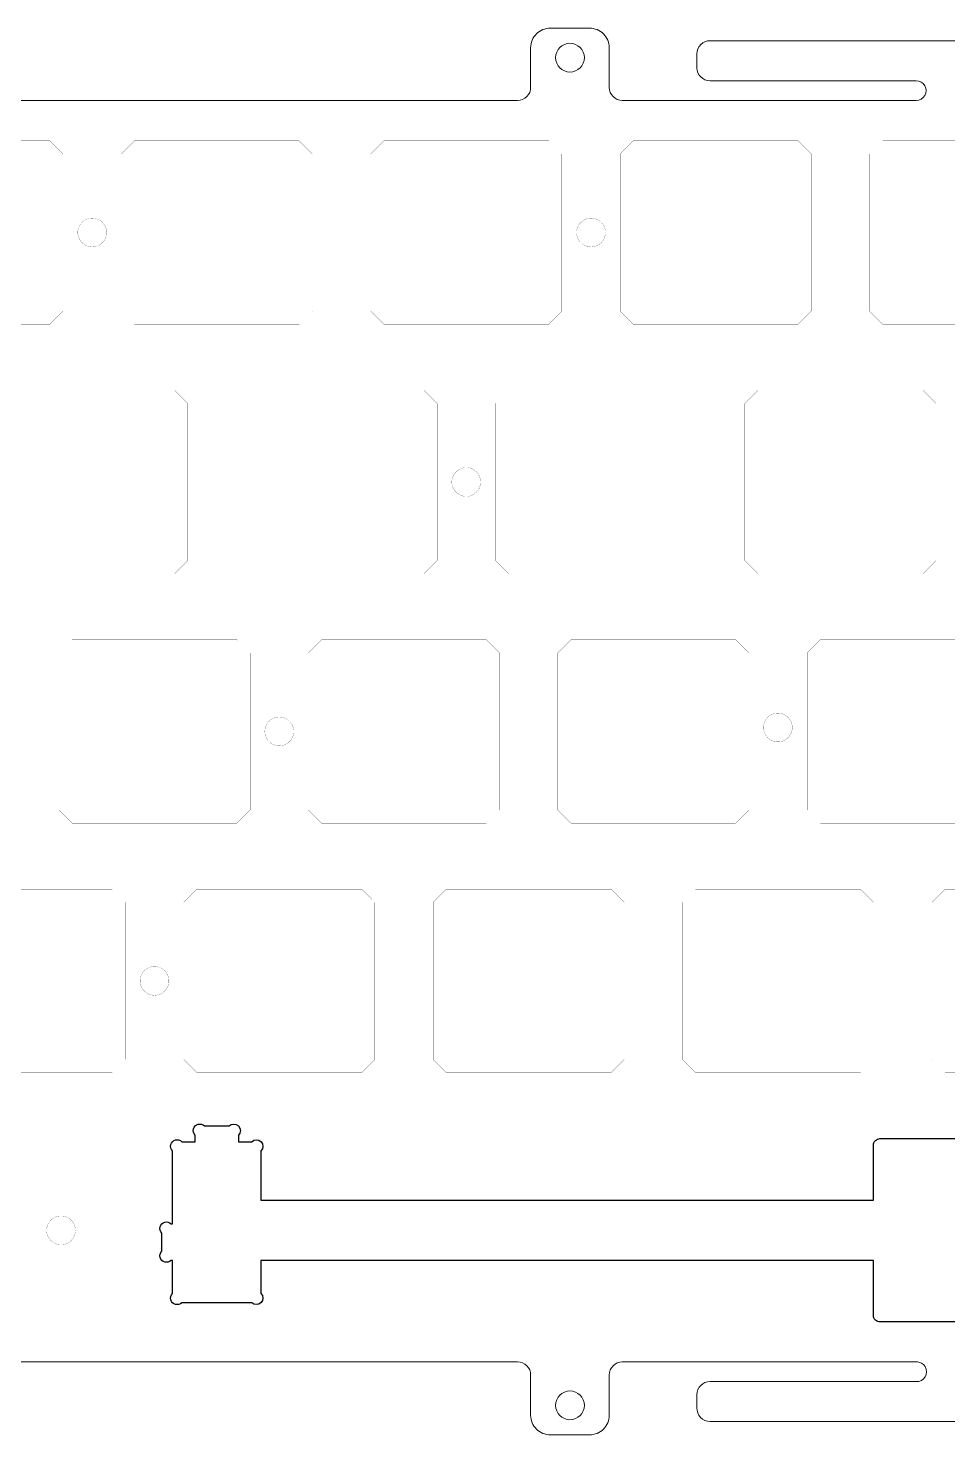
# Model space of a CAD drawing. Header units: millimetres. Extents: x 2638 to 2924, y 1524 to 1632.
# Drawn here: x 2709.6 to 2779.8, y 1524.5 to 1631.9 of the extents above; entities that cross this region are included whole.
import ezdxf

# ---------------------------------------------------------------- set-up
doc = ezdxf.new("R2010")
doc.units = ezdxf.units.MM
doc.layers.add('1', color=7, linetype='Continuous', lineweight=0)
doc.layers.add('Mechanical1', color=6, linetype='Continuous')

msp = doc.modelspace()

# ---------------------------------------------------------------- linework, layer by layer
msp.add_lwpolyline([(2787.65, 1533.12), (2774.65, 1533.12, -0.414214), (2774.15, 1533.62), (2774.15, 1537.82), (2727.37, 1537.82), (2727.37, 1535.3, -1), (2726.67, 1534.59), (2721.33, 1534.59, -1.000141), (2720.62, 1535.3), (2720.62, 1537.82), (2720.5, 1537.82, -1.000099), (2719.8, 1538.53), (2719.8, 1539.91, -1.000099), (2720.5, 1540.62), (2720.62, 1540.62), (2720.62, 1546.18, -1.000141), (2721.33, 1546.89), (2722.35, 1546.89), (2722.35, 1547.38, -1.000141), (2723.06, 1548.09), (2724.94, 1548.09, -1), (2725.65, 1547.38), (2725.65, 1546.89), (2726.67, 1546.89, -1), (2727.37, 1546.18), (2727.37, 1542.42), (2774.15, 1542.42), (2774.15, 1546.62, -0.414214), (2774.65, 1547.12), (2787.65, 1547.12, -0.414214)], format="xyb")
at = {"layer": '1'}
for p, q in [((2761.67, 1630.97), (2800.67, 1630.97)), ((2760.67, 1628.91), (2760.67, 1629.97)), ((2777.42, 1627.91), (2761.67, 1627.91)), ((2689.93, 1626.41), (2746.97, 1626.41)), ((2754.97, 1626.41), (2777.42, 1626.41)), ((2746.97, 1530.07), (2679.93, 1530.07)), ((2777.42, 1530.07), (2754.96, 1530.07)), ((2761.67, 1528.57), (2777.42, 1528.57)), ((2760.67, 1526.57), (2760.67, 1527.57)), ((2800.67, 1525.52), (2761.67, 1525.52))]:
    msp.add_line(p, q, dxfattribs=at)
for points in [[(2746.97, 1626.41, 0.414214), (2747.97, 1627.41), (2747.97, 1630.43, -0.414214), (2749.47, 1631.93), (2752.47, 1631.93, -0.414214), (2753.97, 1630.43), (2753.97, 1627.41, 0.414214), (2754.97, 1626.41), (2777.42, 1626.41)], [(2777.51, 1530.07), (2754.97, 1530.07, 0.414214), (2753.97, 1529.07), (2753.97, 1526, -0.414214), (2752.47, 1524.5), (2749.47, 1524.5, -0.414214), (2747.97, 1526), (2747.97, 1529.07, 0.414214), (2746.97, 1530.07)]]:
    msp.add_lwpolyline(points, format="xyb", dxfattribs=at)
for centre in [(2750.97, 1629.68), (2750.97, 1526.75)]:
    msp.add_circle(centre, 1.1, dxfattribs=at)
for centre, radius, start, end in [((2761.67, 1629.97), 1, 90, 180), ((2761.67, 1628.91), 1, 180, 270), ((2777.42, 1627.16), 0.75, 269.76, 90.24), ((2777.46, 1529.32), 0.751, 266.4216, 93.5784), ((2761.67, 1527.57), 1, 90, 180), ((2761.67, 1526.52), 1, 177.2125, 269.9058)]:
    msp.add_arc(centre, radius, start, end, dxfattribs=at)
at = {"layer": 'Mechanical1', "color": 7, "true_color": 0xffffff, "const_width": 0.0127}
for points in [[(2698.65, 1623.32), (2711.25, 1623.32)], [(2711.25, 1623.32), (2712.25, 1622.32)], [(2716.7, 1622.32), (2717.7, 1623.32)], [(2717.7, 1623.32), (2730.3, 1623.32)], [(2730.3, 1623.32), (2731.3, 1622.32)], [(2735.75, 1622.32), (2736.75, 1623.32)], [(2736.75, 1623.32), (2749.35, 1623.32)], [(2749.35, 1623.32), (2750.35, 1622.32)], [(2754.8, 1622.32), (2755.8, 1623.32)], [(2755.8, 1623.32), (2768.4, 1623.32)], [(2768.4, 1623.32), (2769.4, 1622.32)], [(2773.85, 1622.32), (2774.85, 1623.32)], [(2774.85, 1623.32), (2787.45, 1623.32)], [(2712.25, 1610.32), (2712.25, 1622.32)], [(2716.7, 1610.32), (2716.7, 1622.32)], [(2731.3, 1610.32), (2731.3, 1622.32)], [(2735.75, 1610.32), (2735.75, 1622.32)], [(2750.35, 1610.32), (2750.35, 1622.32)], [(2754.8, 1610.32), (2754.8, 1622.32)], [(2769.4, 1610.32), (2769.4, 1622.32)], [(2773.85, 1610.32), (2773.85, 1622.32)], [(2711.25, 1609.32), (2712.25, 1610.32)], [(2716.7, 1610.32), (2717.7, 1609.32)], [(2730.3, 1609.32), (2731.3, 1610.32)], [(2735.75, 1610.32), (2736.75, 1609.32)], [(2749.35, 1609.32), (2750.35, 1610.32)], [(2754.8, 1610.32), (2755.8, 1609.32)], [(2768.4, 1609.32), (2769.4, 1610.32)], [(2773.85, 1610.32), (2774.85, 1609.32)], [(2698.65, 1609.32), (2711.25, 1609.32)], [(2717.7, 1609.32), (2730.3, 1609.32)], [(2736.75, 1609.32), (2749.35, 1609.32)], [(2755.8, 1609.32), (2768.4, 1609.32)], [(2774.85, 1609.32), (2787.45, 1609.32)], [(2708.18, 1604.27), (2720.78, 1604.27)], [(2720.78, 1604.27), (2721.78, 1603.27)], [(2726.23, 1603.27), (2727.23, 1604.27)], [(2727.23, 1604.27), (2739.83, 1604.27)], [(2739.83, 1604.27), (2740.83, 1603.27)], [(2745.28, 1603.27), (2746.28, 1604.27)], [(2746.28, 1604.27), (2758.88, 1604.27)], [(2758.88, 1604.27), (2759.88, 1603.27)], [(2764.33, 1603.27), (2765.33, 1604.27)], [(2765.33, 1604.27), (2777.93, 1604.27)], [(2777.93, 1604.27), (2778.93, 1603.27)], [(2721.78, 1591.27), (2721.78, 1603.27)], [(2726.23, 1591.27), (2726.23, 1603.27)], [(2740.83, 1591.27), (2740.83, 1603.27)], [(2745.28, 1591.27), (2745.28, 1603.27)], [(2759.88, 1591.27), (2759.88, 1603.27)], [(2764.33, 1591.27), (2764.33, 1603.27)], [(2778.93, 1591.27), (2778.93, 1603.27)], [(2720.78, 1590.27), (2721.78, 1591.27)], [(2726.23, 1591.27), (2727.23, 1590.27)], [(2739.83, 1590.27), (2740.83, 1591.27)], [(2745.28, 1591.27), (2746.28, 1590.27)], [(2758.88, 1590.27), (2759.88, 1591.27)], [(2764.33, 1591.27), (2765.33, 1590.27)], [(2777.93, 1590.27), (2778.93, 1591.27)], [(2708.18, 1590.27), (2720.78, 1590.27)], [(2727.23, 1590.27), (2739.83, 1590.27)], [(2746.28, 1590.27), (2758.88, 1590.27)], [(2765.33, 1590.27), (2777.93, 1590.27)], [(2711.94, 1584.22), (2712.94, 1585.22)], [(2712.94, 1585.22), (2725.54, 1585.22)], [(2725.54, 1585.22), (2726.54, 1584.22)], [(2730.99, 1584.22), (2731.99, 1585.22)], [(2731.99, 1585.22), (2744.59, 1585.22)], [(2744.59, 1585.22), (2745.59, 1584.22)], [(2750.04, 1584.22), (2751.04, 1585.22)], [(2751.04, 1585.22), (2763.64, 1585.22)], [(2763.64, 1585.22), (2764.64, 1584.22)], [(2769.09, 1584.22), (2770.09, 1585.22)], [(2770.09, 1585.22), (2782.69, 1585.22)], [(2711.94, 1572.22), (2711.94, 1584.22)], [(2726.54, 1572.22), (2726.54, 1584.22)], [(2730.99, 1572.22), (2730.99, 1584.22)], [(2745.59, 1572.22), (2745.59, 1584.22)], [(2750.04, 1572.22), (2750.04, 1584.22)], [(2764.64, 1572.22), (2764.64, 1584.22)], [(2769.09, 1572.22), (2769.09, 1584.22)], [(2711.94, 1572.22), (2712.94, 1571.22)], [(2725.54, 1571.22), (2726.54, 1572.22)], [(2730.99, 1572.22), (2731.99, 1571.22)], [(2744.59, 1571.22), (2745.59, 1572.22)], [(2750.04, 1572.22), (2751.04, 1571.22)], [(2763.64, 1571.22), (2764.64, 1572.22)], [(2769.09, 1572.22), (2770.09, 1571.22)], [(2712.94, 1571.22), (2725.54, 1571.22)], [(2731.99, 1571.22), (2744.59, 1571.22)], [(2751.04, 1571.22), (2763.64, 1571.22)], [(2770.09, 1571.22), (2782.69, 1571.22)], [(2703.42, 1566.17), (2716.02, 1566.17)], [(2716.02, 1566.17), (2717.02, 1565.17)], [(2721.47, 1565.17), (2722.47, 1566.17)], [(2722.47, 1566.17), (2735.07, 1566.17)], [(2735.07, 1566.17), (2736.07, 1565.17)], [(2740.52, 1565.17), (2741.52, 1566.17)], [(2741.52, 1566.17), (2754.12, 1566.17)], [(2754.12, 1566.17), (2755.12, 1565.17)], [(2759.57, 1565.17), (2760.57, 1566.17)], [(2760.57, 1566.17), (2773.17, 1566.17)], [(2773.17, 1566.17), (2774.17, 1565.17)], [(2778.62, 1565.17), (2779.62, 1566.17)], [(2779.62, 1566.17), (2792.22, 1566.17)], [(2717.02, 1553.17), (2717.02, 1565.17)], [(2721.47, 1553.17), (2721.47, 1565.17)], [(2736.07, 1553.17), (2736.07, 1565.17)], [(2740.52, 1553.17), (2740.52, 1565.17)], [(2755.12, 1553.17), (2755.12, 1565.17)], [(2759.57, 1553.17), (2759.57, 1565.17)], [(2774.17, 1553.17), (2774.17, 1565.17)], [(2778.62, 1553.17), (2778.62, 1565.17)], [(2716.02, 1552.17), (2717.02, 1553.17)], [(2721.47, 1553.17), (2722.47, 1552.17)], [(2735.07, 1552.17), (2736.07, 1553.17)], [(2740.52, 1553.17), (2741.52, 1552.17)], [(2754.12, 1552.17), (2755.12, 1553.17)], [(2759.57, 1553.17), (2760.57, 1552.17)], [(2773.17, 1552.17), (2774.17, 1553.17)], [(2778.62, 1553.17), (2779.62, 1552.17)], [(2703.42, 1552.17), (2716.02, 1552.17)], [(2722.47, 1552.17), (2735.07, 1552.17)], [(2741.52, 1552.17), (2754.12, 1552.17)], [(2760.57, 1552.17), (2773.17, 1552.17)], [(2779.62, 1552.17), (2792.22, 1552.17)]]:
    msp.add_lwpolyline(points, dxfattribs=at)
at = {"layer": 'Mechanical1', "color": 7, "true_color": 0xffffff, "const_width": 0.00635}
for points in [[(2711.25, 1623.32, 1), (2711.26, 1623.32, 1)], [(2711.25, 1623.32, 1), (2711.26, 1623.32, 1)], [(2717.7, 1623.32, 1), (2717.71, 1623.32, 1)], [(2717.7, 1623.32, 1), (2717.71, 1623.32, 1)], [(2730.3, 1623.32, 1), (2730.31, 1623.32, 1)], [(2730.3, 1623.32, 1), (2730.31, 1623.32, 1)], [(2736.75, 1623.32, 1), (2736.76, 1623.32, 1)], [(2736.75, 1623.32, 1), (2736.76, 1623.32, 1)], [(2749.35, 1623.32, 1), (2749.36, 1623.32, 1)], [(2749.35, 1623.32, 1), (2749.36, 1623.32, 1)], [(2755.8, 1623.32, 1), (2755.81, 1623.32, 1)], [(2755.8, 1623.32, 1), (2755.81, 1623.32, 1)], [(2768.4, 1623.32, 1), (2768.41, 1623.32, 1)], [(2768.4, 1623.32, 1), (2768.41, 1623.32, 1)], [(2774.85, 1623.32, 1), (2774.86, 1623.32, 1)], [(2774.85, 1623.32, 1), (2774.86, 1623.32, 1)], [(2712.25, 1622.32, 1), (2712.26, 1622.32, 1)], [(2712.25, 1622.32, 1), (2712.26, 1622.32, 1)], [(2716.7, 1622.32, 1), (2716.71, 1622.32, 1)], [(2716.7, 1622.32, 1), (2716.71, 1622.32, 1)], [(2731.3, 1622.32, 1), (2731.31, 1622.32, 1)], [(2731.3, 1622.32, 1), (2731.31, 1622.32, 1)], [(2735.75, 1622.32, 1), (2735.76, 1622.32, 1)], [(2735.75, 1622.32, 1), (2735.76, 1622.32, 1)], [(2750.35, 1622.32, 1), (2750.36, 1622.32, 1)], [(2750.35, 1622.32, 1), (2750.36, 1622.32, 1)], [(2754.8, 1622.32, 1), (2754.81, 1622.32, 1)], [(2754.8, 1622.32, 1), (2754.81, 1622.32, 1)], [(2769.4, 1622.32, 1), (2769.41, 1622.32, 1)], [(2769.4, 1622.32, 1), (2769.41, 1622.32, 1)], [(2773.85, 1622.32, 1), (2773.86, 1622.32, 1)], [(2773.85, 1622.32, 1), (2773.86, 1622.32, 1)], [(2714.48, 1617.42, 1), (2714.48, 1617.42, 1)], [(2714.48, 1617.42, 1), (2714.48, 1617.42, 1)], [(2752.58, 1617.42, 1), (2752.58, 1617.42, 1)], [(2752.58, 1617.42, 1), (2752.58, 1617.42, 1)], [(2713.38, 1616.32, 1), (2713.38, 1616.32, 1)], [(2713.38, 1616.32, 1), (2713.38, 1616.32, 1)], [(2715.58, 1616.32, 1), (2715.58, 1616.32, 1)], [(2715.58, 1616.32, 1), (2715.58, 1616.32, 1)], [(2751.48, 1616.32, 1), (2751.48, 1616.32, 1)], [(2751.48, 1616.32, 1), (2751.48, 1616.32, 1)], [(2753.68, 1616.32, 1), (2753.68, 1616.32, 1)], [(2753.68, 1616.32, 1), (2753.68, 1616.32, 1)], [(2714.48, 1615.22, 1), (2714.48, 1615.22, 1)], [(2714.48, 1615.22, 1), (2714.48, 1615.22, 1)], [(2752.58, 1615.22, 1), (2752.58, 1615.22, 1)], [(2752.58, 1615.22, 1), (2752.58, 1615.22, 1)], [(2712.25, 1610.32, 1), (2712.26, 1610.32, 1)], [(2712.25, 1610.32, 1), (2712.26, 1610.32, 1)], [(2716.7, 1610.32, 1), (2716.71, 1610.32, 1)], [(2716.7, 1610.32, 1), (2716.71, 1610.32, 1)], [(2731.3, 1610.32, 1), (2731.31, 1610.32, 1)], [(2731.3, 1610.32, 1), (2731.31, 1610.32, 1)], [(2735.75, 1610.32, 1), (2735.76, 1610.32, 1)], [(2735.75, 1610.32, 1), (2735.76, 1610.32, 1)], [(2750.35, 1610.32, 1), (2750.36, 1610.32, 1)], [(2750.35, 1610.32, 1), (2750.36, 1610.32, 1)], [(2754.8, 1610.32, 1), (2754.81, 1610.32, 1)], [(2754.8, 1610.32, 1), (2754.81, 1610.32, 1)], [(2769.4, 1610.32, 1), (2769.41, 1610.32, 1)], [(2769.4, 1610.32, 1), (2769.41, 1610.32, 1)], [(2773.85, 1610.32, 1), (2773.86, 1610.32, 1)], [(2773.85, 1610.32, 1), (2773.86, 1610.32, 1)], [(2711.25, 1609.32, 1), (2711.26, 1609.32, 1)], [(2711.25, 1609.32, 1), (2711.26, 1609.32, 1)], [(2717.7, 1609.32, 1), (2717.71, 1609.32, 1)], [(2717.7, 1609.32, 1), (2717.71, 1609.32, 1)], [(2730.3, 1609.32, 1), (2730.31, 1609.32, 1)], [(2730.3, 1609.32, 1), (2730.31, 1609.32, 1)], [(2736.75, 1609.32, 1), (2736.76, 1609.32, 1)], [(2736.75, 1609.32, 1), (2736.76, 1609.32, 1)], [(2749.35, 1609.32, 1), (2749.36, 1609.32, 1)], [(2749.35, 1609.32, 1), (2749.36, 1609.32, 1)], [(2755.8, 1609.32, 1), (2755.81, 1609.32, 1)], [(2755.8, 1609.32, 1), (2755.81, 1609.32, 1)], [(2768.4, 1609.32, 1), (2768.41, 1609.32, 1)], [(2768.4, 1609.32, 1), (2768.41, 1609.32, 1)], [(2774.85, 1609.32, 1), (2774.86, 1609.32, 1)], [(2774.85, 1609.32, 1), (2774.86, 1609.32, 1)], [(2720.78, 1604.27, 1), (2720.78, 1604.27, 1)], [(2720.78, 1604.27, 1), (2720.78, 1604.27, 1)], [(2727.23, 1604.27, 1), (2727.23, 1604.27, 1)], [(2727.23, 1604.27, 1), (2727.23, 1604.27, 1)], [(2739.83, 1604.27, 1), (2739.83, 1604.27, 1)], [(2739.83, 1604.27, 1), (2739.83, 1604.27, 1)], [(2746.28, 1604.27, 1), (2746.28, 1604.27, 1)], [(2746.28, 1604.27, 1), (2746.28, 1604.27, 1)], [(2758.88, 1604.27, 1), (2758.88, 1604.27, 1)], [(2758.88, 1604.27, 1), (2758.88, 1604.27, 1)], [(2765.33, 1604.27, 1), (2765.33, 1604.27, 1)], [(2765.33, 1604.27, 1), (2765.33, 1604.27, 1)], [(2777.93, 1604.27, 1), (2777.93, 1604.27, 1)], [(2777.93, 1604.27, 1), (2777.93, 1604.27, 1)], [(2721.78, 1603.27, 1), (2721.78, 1603.27, 1)], [(2721.78, 1603.27, 1), (2721.78, 1603.27, 1)], [(2726.23, 1603.27, 1), (2726.23, 1603.27, 1)], [(2726.23, 1603.27, 1), (2726.23, 1603.27, 1)], [(2740.83, 1603.27, 1), (2740.83, 1603.27, 1)], [(2740.83, 1603.27, 1), (2740.83, 1603.27, 1)], [(2745.28, 1603.27, 1), (2745.28, 1603.27, 1)], [(2745.28, 1603.27, 1), (2745.28, 1603.27, 1)], [(2759.88, 1603.27, 1), (2759.88, 1603.27, 1)], [(2759.88, 1603.27, 1), (2759.88, 1603.27, 1)], [(2764.33, 1603.27, 1), (2764.33, 1603.27, 1)], [(2764.33, 1603.27, 1), (2764.33, 1603.27, 1)], [(2778.93, 1603.27, 1), (2778.93, 1603.27, 1)], [(2778.93, 1603.27, 1), (2778.93, 1603.27, 1)], [(2743.05, 1598.37, 1), (2743.06, 1598.37, 1)], [(2743.05, 1598.37, 1), (2743.06, 1598.37, 1)], [(2741.95, 1597.27, 1), (2741.96, 1597.27, 1)], [(2741.95, 1597.27, 1), (2741.96, 1597.27, 1)], [(2744.15, 1597.27, 1), (2744.16, 1597.27, 1)], [(2744.15, 1597.27, 1), (2744.16, 1597.27, 1)], [(2743.05, 1596.17, 1), (2743.06, 1596.17, 1)], [(2743.05, 1596.17, 1), (2743.06, 1596.17, 1)], [(2721.78, 1591.27, 1), (2721.78, 1591.27, 1)], [(2721.78, 1591.27, 1), (2721.78, 1591.27, 1)], [(2726.23, 1591.27, 1), (2726.23, 1591.27, 1)], [(2726.23, 1591.27, 1), (2726.23, 1591.27, 1)], [(2740.83, 1591.27, 1), (2740.83, 1591.27, 1)], [(2740.83, 1591.27, 1), (2740.83, 1591.27, 1)], [(2745.28, 1591.27, 1), (2745.28, 1591.27, 1)], [(2745.28, 1591.27, 1), (2745.28, 1591.27, 1)], [(2759.88, 1591.27, 1), (2759.88, 1591.27, 1)], [(2759.88, 1591.27, 1), (2759.88, 1591.27, 1)], [(2764.33, 1591.27, 1), (2764.33, 1591.27, 1)], [(2764.33, 1591.27, 1), (2764.33, 1591.27, 1)], [(2778.93, 1591.27, 1), (2778.93, 1591.27, 1)], [(2778.93, 1591.27, 1), (2778.93, 1591.27, 1)], [(2720.78, 1590.27, 1), (2720.78, 1590.27, 1)], [(2720.78, 1590.27, 1), (2720.78, 1590.27, 1)], [(2727.23, 1590.27, 1), (2727.23, 1590.27, 1)], [(2727.23, 1590.27, 1), (2727.23, 1590.27, 1)], [(2739.83, 1590.27, 1), (2739.83, 1590.27, 1)], [(2739.83, 1590.27, 1), (2739.83, 1590.27, 1)], [(2746.28, 1590.27, 1), (2746.28, 1590.27, 1)], [(2746.28, 1590.27, 1), (2746.28, 1590.27, 1)], [(2758.88, 1590.27, 1), (2758.88, 1590.27, 1)], [(2758.88, 1590.27, 1), (2758.88, 1590.27, 1)], [(2765.33, 1590.27, 1), (2765.33, 1590.27, 1)], [(2765.33, 1590.27, 1), (2765.33, 1590.27, 1)], [(2777.93, 1590.27, 1), (2777.93, 1590.27, 1)], [(2777.93, 1590.27, 1), (2777.93, 1590.27, 1)], [(2712.94, 1585.22, 1), (2712.94, 1585.22, 1)], [(2712.94, 1585.22, 1), (2712.94, 1585.22, 1)], [(2725.54, 1585.22, 1), (2725.54, 1585.22, 1)], [(2725.54, 1585.22, 1), (2725.54, 1585.22, 1)], [(2731.99, 1585.22, 1), (2731.99, 1585.22, 1)], [(2731.99, 1585.22, 1), (2731.99, 1585.22, 1)], [(2744.59, 1585.22, 1), (2744.59, 1585.22, 1)], [(2744.59, 1585.22, 1), (2744.59, 1585.22, 1)], [(2751.04, 1585.22, 1), (2751.04, 1585.22, 1)], [(2751.04, 1585.22, 1), (2751.04, 1585.22, 1)], [(2763.64, 1585.22, 1), (2763.64, 1585.22, 1)], [(2763.64, 1585.22, 1), (2763.64, 1585.22, 1)], [(2770.09, 1585.22, 1), (2770.09, 1585.22, 1)], [(2770.09, 1585.22, 1), (2770.09, 1585.22, 1)], [(2711.94, 1584.22, 1), (2711.94, 1584.22, 1)], [(2711.94, 1584.22, 1), (2711.94, 1584.22, 1)], [(2726.54, 1584.22, 1), (2726.54, 1584.22, 1)], [(2726.54, 1584.22, 1), (2726.54, 1584.22, 1)], [(2730.99, 1584.22, 1), (2730.99, 1584.22, 1)], [(2730.99, 1584.22, 1), (2730.99, 1584.22, 1)], [(2745.59, 1584.22, 1), (2745.59, 1584.22, 1)], [(2745.59, 1584.22, 1), (2745.59, 1584.22, 1)], [(2750.04, 1584.22, 1), (2750.04, 1584.22, 1)], [(2750.04, 1584.22, 1), (2750.04, 1584.22, 1)], [(2764.64, 1584.22, 1), (2764.64, 1584.22, 1)], [(2764.64, 1584.22, 1), (2764.64, 1584.22, 1)], [(2769.09, 1584.22, 1), (2769.09, 1584.22, 1)], [(2769.09, 1584.22, 1), (2769.09, 1584.22, 1)], [(2728.76, 1579.32, 1), (2728.77, 1579.32, 1)], [(2728.76, 1579.32, 1), (2728.77, 1579.32, 1)], [(2766.85, 1579.62, 1), (2766.86, 1579.62, 1)], [(2766.85, 1579.62, 1), (2766.86, 1579.62, 1)], [(2727.66, 1578.22, 1), (2727.67, 1578.22, 1)], [(2727.66, 1578.22, 1), (2727.67, 1578.22, 1)], [(2729.86, 1578.22, 1), (2729.87, 1578.22, 1)], [(2729.86, 1578.22, 1), (2729.87, 1578.22, 1)], [(2765.75, 1578.52, 1), (2765.76, 1578.52, 1)], [(2765.75, 1578.52, 1), (2765.76, 1578.52, 1)], [(2767.95, 1578.52, 1), (2767.96, 1578.52, 1)], [(2767.95, 1578.52, 1), (2767.96, 1578.52, 1)], [(2728.76, 1577.12, 1), (2728.77, 1577.12, 1)], [(2728.76, 1577.12, 1), (2728.77, 1577.12, 1)], [(2766.85, 1577.42, 1), (2766.86, 1577.42, 1)], [(2766.85, 1577.42, 1), (2766.86, 1577.42, 1)], [(2711.94, 1572.22, 1), (2711.94, 1572.22, 1)], [(2711.94, 1572.22, 1), (2711.94, 1572.22, 1)], [(2726.54, 1572.22, 1), (2726.54, 1572.22, 1)], [(2726.54, 1572.22, 1), (2726.54, 1572.22, 1)], [(2730.99, 1572.22, 1), (2730.99, 1572.22, 1)], [(2730.99, 1572.22, 1), (2730.99, 1572.22, 1)], [(2745.59, 1572.22, 1), (2745.59, 1572.22, 1)], [(2745.59, 1572.22, 1), (2745.59, 1572.22, 1)], [(2750.04, 1572.22, 1), (2750.04, 1572.22, 1)], [(2750.04, 1572.22, 1), (2750.04, 1572.22, 1)], [(2764.64, 1572.22, 1), (2764.64, 1572.22, 1)], [(2764.64, 1572.22, 1), (2764.64, 1572.22, 1)], [(2769.09, 1572.22, 1), (2769.09, 1572.22, 1)], [(2769.09, 1572.22, 1), (2769.09, 1572.22, 1)], [(2712.94, 1571.22, 1), (2712.94, 1571.22, 1)], [(2712.94, 1571.22, 1), (2712.94, 1571.22, 1)], [(2725.54, 1571.22, 1), (2725.54, 1571.22, 1)], [(2725.54, 1571.22, 1), (2725.54, 1571.22, 1)], [(2731.99, 1571.22, 1), (2731.99, 1571.22, 1)], [(2731.99, 1571.22, 1), (2731.99, 1571.22, 1)], [(2744.59, 1571.22, 1), (2744.59, 1571.22, 1)], [(2744.59, 1571.22, 1), (2744.59, 1571.22, 1)], [(2751.04, 1571.22, 1), (2751.04, 1571.22, 1)], [(2751.04, 1571.22, 1), (2751.04, 1571.22, 1)], [(2763.64, 1571.22, 1), (2763.64, 1571.22, 1)], [(2763.64, 1571.22, 1), (2763.64, 1571.22, 1)], [(2770.09, 1571.22, 1), (2770.09, 1571.22, 1)], [(2770.09, 1571.22, 1), (2770.09, 1571.22, 1)], [(2716.01, 1566.17, 1), (2716.02, 1566.17, 1)], [(2716.01, 1566.17, 1), (2716.02, 1566.17, 1)], [(2722.46, 1566.17, 1), (2722.47, 1566.17, 1)], [(2722.46, 1566.17, 1), (2722.47, 1566.17, 1)], [(2735.06, 1566.17, 1), (2735.07, 1566.17, 1)], [(2735.06, 1566.17, 1), (2735.07, 1566.17, 1)], [(2741.51, 1566.17, 1), (2741.52, 1566.17, 1)], [(2741.51, 1566.17, 1), (2741.52, 1566.17, 1)], [(2754.11, 1566.17, 1), (2754.12, 1566.17, 1)], [(2754.11, 1566.17, 1), (2754.12, 1566.17, 1)], [(2760.56, 1566.17, 1), (2760.57, 1566.17, 1)], [(2760.56, 1566.17, 1), (2760.57, 1566.17, 1)], [(2773.16, 1566.17, 1), (2773.17, 1566.17, 1)], [(2773.16, 1566.17, 1), (2773.17, 1566.17, 1)], [(2779.61, 1566.17, 1), (2779.62, 1566.17, 1)], [(2779.61, 1566.17, 1), (2779.62, 1566.17, 1)], [(2717.01, 1565.17, 1), (2717.02, 1565.17, 1)], [(2717.01, 1565.17, 1), (2717.02, 1565.17, 1)], [(2721.46, 1565.17, 1), (2721.47, 1565.17, 1)], [(2721.46, 1565.17, 1), (2721.47, 1565.17, 1)], [(2736.06, 1565.17, 1), (2736.07, 1565.17, 1)], [(2736.06, 1565.17, 1), (2736.07, 1565.17, 1)], [(2740.51, 1565.17, 1), (2740.52, 1565.17, 1)], [(2740.51, 1565.17, 1), (2740.52, 1565.17, 1)], [(2755.11, 1565.17, 1), (2755.12, 1565.17, 1)], [(2755.11, 1565.17, 1), (2755.12, 1565.17, 1)], [(2759.56, 1565.17, 1), (2759.57, 1565.17, 1)], [(2759.56, 1565.17, 1), (2759.57, 1565.17, 1)], [(2774.16, 1565.17, 1), (2774.17, 1565.17, 1)], [(2774.16, 1565.17, 1), (2774.17, 1565.17, 1)], [(2778.61, 1565.17, 1), (2778.62, 1565.17, 1)], [(2778.61, 1565.17, 1), (2778.62, 1565.17, 1)], [(2719.24, 1560.27, 1), (2719.24, 1560.27, 1)], [(2719.24, 1560.27, 1), (2719.24, 1560.27, 1)], [(2718.14, 1559.17, 1), (2718.14, 1559.17, 1)], [(2718.14, 1559.17, 1), (2718.14, 1559.17, 1)], [(2720.34, 1559.17, 1), (2720.34, 1559.17, 1)], [(2720.34, 1559.17, 1), (2720.34, 1559.17, 1)], [(2719.24, 1558.07, 1), (2719.24, 1558.07, 1)], [(2719.24, 1558.07, 1), (2719.24, 1558.07, 1)], [(2717.01, 1553.17, 1), (2717.02, 1553.17, 1)], [(2717.01, 1553.17, 1), (2717.02, 1553.17, 1)], [(2721.46, 1553.17, 1), (2721.47, 1553.17, 1)], [(2721.46, 1553.17, 1), (2721.47, 1553.17, 1)], [(2736.06, 1553.17, 1), (2736.07, 1553.17, 1)], [(2736.06, 1553.17, 1), (2736.07, 1553.17, 1)], [(2740.51, 1553.17, 1), (2740.52, 1553.17, 1)], [(2740.51, 1553.17, 1), (2740.52, 1553.17, 1)], [(2755.11, 1553.17, 1), (2755.12, 1553.17, 1)], [(2755.11, 1553.17, 1), (2755.12, 1553.17, 1)], [(2759.56, 1553.17, 1), (2759.57, 1553.17, 1)], [(2759.56, 1553.17, 1), (2759.57, 1553.17, 1)], [(2774.16, 1553.17, 1), (2774.17, 1553.17, 1)], [(2774.16, 1553.17, 1), (2774.17, 1553.17, 1)], [(2778.61, 1553.17, 1), (2778.62, 1553.17, 1)], [(2778.61, 1553.17, 1), (2778.62, 1553.17, 1)], [(2716.01, 1552.17, 1), (2716.02, 1552.17, 1)], [(2716.01, 1552.17, 1), (2716.02, 1552.17, 1)], [(2722.46, 1552.17, 1), (2722.47, 1552.17, 1)], [(2722.46, 1552.17, 1), (2722.47, 1552.17, 1)], [(2735.06, 1552.17, 1), (2735.07, 1552.17, 1)], [(2735.06, 1552.17, 1), (2735.07, 1552.17, 1)], [(2741.51, 1552.17, 1), (2741.52, 1552.17, 1)], [(2741.51, 1552.17, 1), (2741.52, 1552.17, 1)], [(2754.11, 1552.17, 1), (2754.12, 1552.17, 1)], [(2754.11, 1552.17, 1), (2754.12, 1552.17, 1)], [(2760.56, 1552.17, 1), (2760.57, 1552.17, 1)], [(2760.56, 1552.17, 1), (2760.57, 1552.17, 1)], [(2773.16, 1552.17, 1), (2773.17, 1552.17, 1)], [(2773.16, 1552.17, 1), (2773.17, 1552.17, 1)], [(2779.61, 1552.17, 1), (2779.62, 1552.17, 1)], [(2779.61, 1552.17, 1), (2779.62, 1552.17, 1)], [(2712.09, 1541.22, 1), (2712.1, 1541.22, 1)], [(2712.09, 1541.22, 1), (2712.1, 1541.22, 1)], [(2710.99, 1540.12, 1), (2711, 1540.12, 1)], [(2710.99, 1540.12, 1), (2711, 1540.12, 1)], [(2713.19, 1540.12, 1), (2713.2, 1540.12, 1)], [(2713.19, 1540.12, 1), (2713.2, 1540.12, 1)], [(2712.09, 1539.02, 1), (2712.1, 1539.02, 1)], [(2712.09, 1539.02, 1), (2712.1, 1539.02, 1)]]:
    msp.add_lwpolyline(points, format="xyb", close=True, dxfattribs=at)
at = {"layer": 'Mechanical1', "color": 7, "true_color": 0xffffff, "const_width": 0.0127}
for points in [[(2713.38, 1616.32, -0.414214), (2714.48, 1617.42)], [(2714.48, 1617.42, -0.414214), (2715.58, 1616.32)], [(2751.48, 1616.32, -0.414214), (2752.58, 1617.42)], [(2752.58, 1617.42, -0.414214), (2753.68, 1616.32)], [(2714.48, 1615.22, -0.414214), (2713.38, 1616.32)], [(2715.58, 1616.32, -0.414214), (2714.48, 1615.22)], [(2752.58, 1615.22, -0.414214), (2751.48, 1616.32)], [(2753.68, 1616.32, -0.414214), (2752.58, 1615.22)], [(2741.95, 1597.27, -0.414214), (2743.05, 1598.37)], [(2743.05, 1598.37, -0.414214), (2744.15, 1597.27)], [(2743.05, 1596.17, -0.414214), (2741.95, 1597.27)], [(2744.15, 1597.27, -0.414214), (2743.05, 1596.17)], [(2727.67, 1578.22, -0.414214), (2728.77, 1579.32)], [(2728.77, 1579.32, -0.414214), (2729.87, 1578.22)], [(2765.75, 1578.52, -0.414214), (2766.85, 1579.62)], [(2766.85, 1579.62, -0.414214), (2767.95, 1578.52)], [(2728.77, 1577.12, -0.414214), (2727.67, 1578.22)], [(2729.87, 1578.22, -0.414214), (2728.77, 1577.12)], [(2766.85, 1577.42, -0.414214), (2765.75, 1578.52)], [(2767.95, 1578.52, -0.414214), (2766.85, 1577.42)], [(2718.14, 1559.17, -0.414214), (2719.24, 1560.27)], [(2719.24, 1560.27, -0.414214), (2720.34, 1559.17)], [(2719.24, 1558.07, -0.414214), (2718.14, 1559.17)], [(2720.34, 1559.17, -0.414214), (2719.24, 1558.07)], [(2711, 1540.12, -0.414214), (2712.1, 1541.22)], [(2712.1, 1541.22, -0.414214), (2713.2, 1540.12)], [(2712.1, 1539.02, -0.414214), (2711, 1540.12)], [(2713.2, 1540.12, -0.414214), (2712.1, 1539.02)]]:
    msp.add_lwpolyline(points, format="xyb", dxfattribs=at)

doc.saveas('drawing.dxf')
